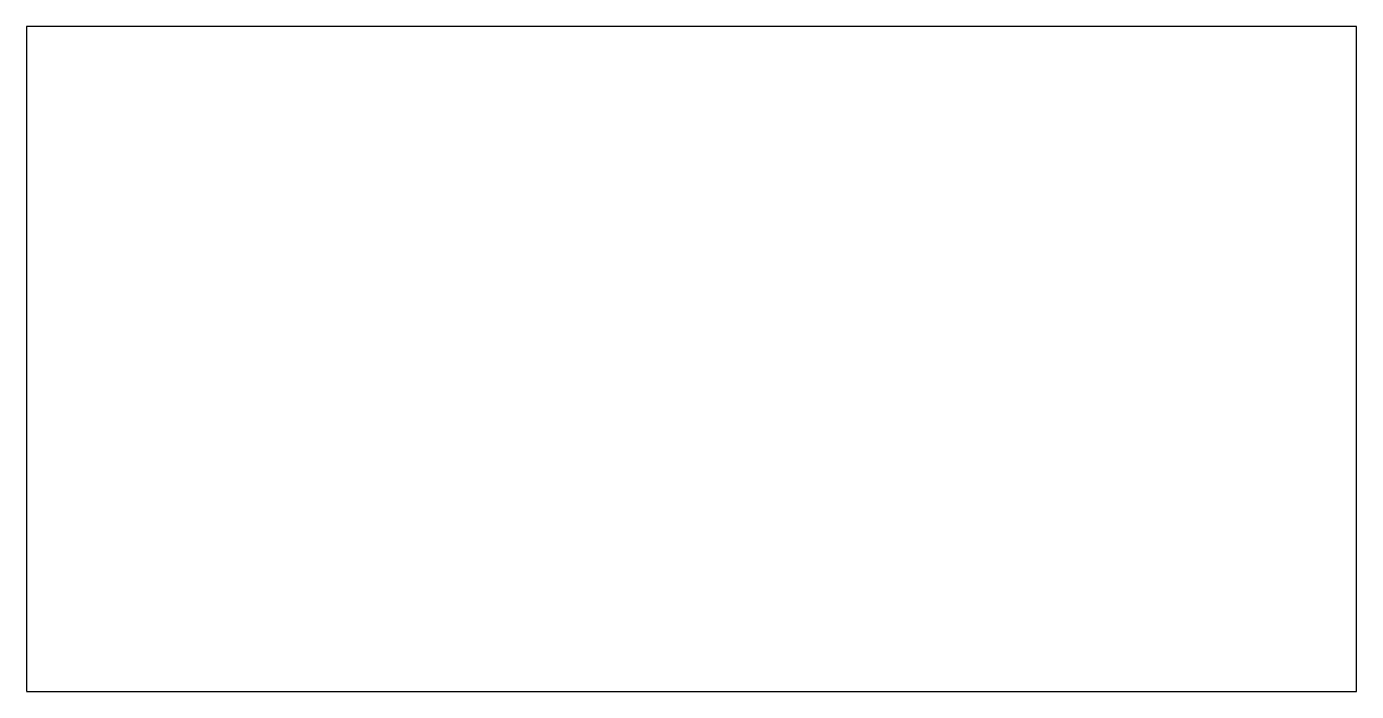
# Model space of a CAD drawing. Header units: millimetres. Extents: x 0 to 100, y 0 to 50.
import ezdxf

# ---------------------------------------------------------------- set-up
doc = ezdxf.new("R2010")
doc.units = ezdxf.units.MM
doc.layers.get('0').update_dxf_attribs({"linetype": 'CONTINUOUS'})

msp = doc.modelspace()

# ---------------------------------------------------------------- linework, layer by layer
for p, q in [((100, 50), (0, 50)), ((0, 50), (0, 0.01)), ((100, 0), (100, 50)), ((0, 0), (100, 0))]:
    msp.add_line(p, q)

doc.saveas('drawing.dxf')
